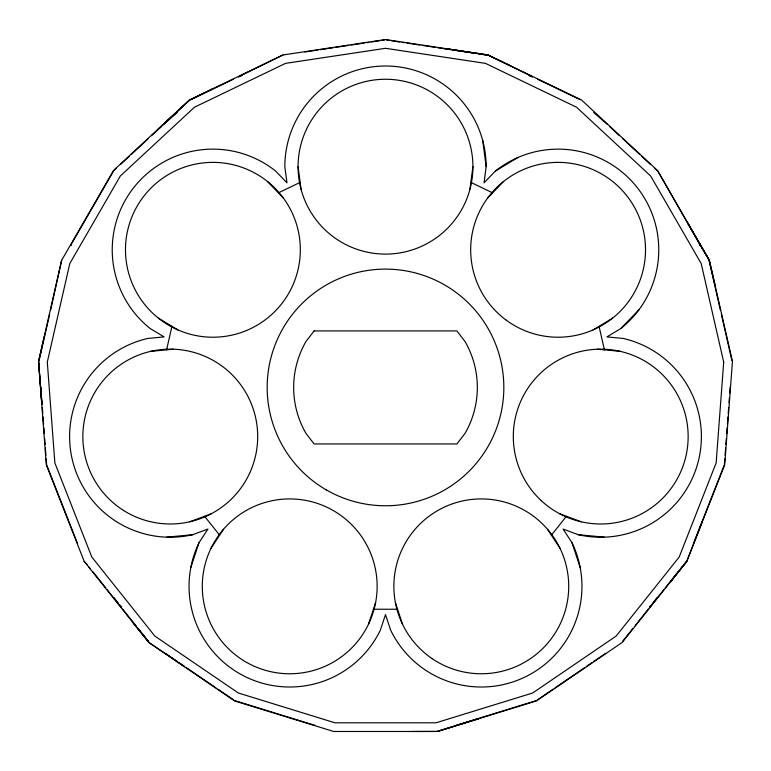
<?xml version="1.0" encoding="UTF-8"?>
<svg xmlns="http://www.w3.org/2000/svg" width="771" height="771" viewBox="0 0 771 771"><rect width="100%" height="100%" fill="white"/><g stroke="black" fill="none" stroke-linecap="round" stroke-linejoin="round"><path stroke-width="1.16" d="M724.817 458.812L724.364 464.788L693.717 542.88M725.087 455.227L725.617 448.057M725.887 444.472L726.34 438.497M726.696 433.716L727.14 427.741M727.41 424.156L727.949 416.986M728.219 413.401L728.662 407.425M729.019 402.645L729.385 397.865M729.742 393.085L730.185 387.1M683.578 564.912L686.739 561.384L622.149 642.484L536.462 700.906L437.359 731.477L333.641 731.477L234.538 700.906L148.851 642.484L84.193 561.404L46.299 464.865L38.55 361.445L61.632 260.328L113.482 170.516L189.512 99.979L282.947 54.982L385.5 39.523L488.053 54.982L581.488 99.979L657.518 170.516L709.368 260.328L732.45 361.445L724.701 464.865L686.739 561.384L670.992 581.238L686.797 561.404L702.526 521.071M469.944 189.3A87.422 87.422 0 0 0 362.871 82.237A87.422 87.422 0 0 0 323.685 228.495A87.422 87.422 0 0 0 469.944 189.3L472.922 166.681M482.733 140.611L486.164 166.681L484.043 182.814L495.339 171.095L517.842 157.525M38.56 361.435L41.894 404.592L38.627 361.435L44.198 336.715M39.157 360.317L49.633 314.404M50.684 309.817L61.632 260.328M166.584 349.861L171.952 326.316M71.077 245.67L71.799 243.385M190.803 567.639L199.014 542.659L207.929 529.051L192.673 534.708L166.507 537.165M368.48 624.269L375.612 602.594A87.422 87.422 0 0 0 260.839 503.829A87.422 87.422 0 0 0 232.688 652.603A87.422 87.422 0 0 0 375.612 602.594M72.407 242.345L113.751 170.728L116.382 168.28M210.946 548.412L223.455 529.32M656.892 597.747L652.565 603.481M551.381 535.161L566.425 516.291M622.65 641.318L632.924 628.432M635.131 625.667L648.344 609.1M649.808 607.259L663.754 589.767M665.228 587.926L678.441 571.359M680.639 568.593L682.113 566.752M649.269 606.979L650.917 605.235M149.082 642.233L133.036 622.621L148.87 642.465L184.761 666.828M487.764 197.887L503.588 181.445M580.197 567.629L571.986 542.659L563.071 529.051L578.327 534.708A100.664 100.664 0 0 0 698.863 458.967A100.664 100.664 0 0 0 623.122 338.43L606.922 336.898L620.867 328.504L639.082 309.605M189.521 99.979L157.853 129.499L189.599 100.095L212.362 88.973M120.777 164.213L129.567 156.06M131.321 154.431L148.013 138.934M151.53 135.677L161.187 126.714M163.828 124.266L177.32 112.45M698.593 242.345L657.518 170.516M537.3 699.923L553.144 689.129M555.12 687.771L584.832 667.522M586.808 666.173L591.762 662.8M593.737 661.441L605.62 653.345M593.063 329.921L612.608 318.144M84.193 561.404L87.422 564.912M190.765 99.748L233.189 79.317M238.499 76.763L282.947 54.982M278.389 192.856L300.141 182.38M238.615 76.917L241.978 75.625M189.724 521.794L211.119 513.852M699.923 245.67L699.201 243.385L709.368 260.328L687.607 222.867L709.301 260.376L715.016 285.058M437.35 731.467L478.685 718.62L437.33 731.409L411.993 731.477M456.143 725.328L536.308 700.598M304.911 52.004L317.951 50.048M320.322 49.691L333.361 47.725M335.722 47.368L348.762 45.402M351.133 45.046L364.172 43.08M366.543 42.723L368.904 42.366M371.275 42.01L379.573 40.757M381.944 40.4L384.315 40.044M150.817 351.335L173.542 349.205M373.424 609.235L397.576 609.235M597.458 349.205L620.183 351.335M578.327 534.708L604.464 537.165M386.685 40.044L389.056 40.4M391.427 40.757L399.725 42.01M402.096 42.366L404.457 42.723M406.828 43.08L419.867 45.046M422.238 45.402L435.278 47.368M437.639 47.725L450.678 49.691M453.049 50.048L466.089 52.004M468.46 52.37L476.488 53.575M478.781 53.922L486.8 55.136M234.692 700.598L314.857 725.328M559.881 513.852L581.276 521.794M529.022 75.625L532.385 76.917M510.903 65.978L488.043 55.059L445.185 48.631L488.043 55.059L532.501 76.763M537.811 79.317L580.235 99.748M470.859 182.38L492.611 192.856M593.68 112.45L607.172 124.266M158.392 318.144A87.422 87.422 0 0 0 299.35 262.824A87.422 87.422 0 0 0 180.963 168.415A87.422 87.422 0 0 0 158.392 318.144L177.937 329.921M165.38 653.345L177.263 661.441M179.238 662.8L184.192 666.173M186.168 667.522L215.88 687.771M217.856 689.129L233.7 699.923M609.813 126.714L619.47 135.677M622.987 138.934L639.679 154.431M641.433 156.06L650.223 164.213M654.618 168.28L657.249 170.728M267.412 181.445L283.236 197.887M118.435 603.481L114.108 597.747M120.083 605.235L121.731 606.979M204.575 516.291L219.619 535.161M88.887 566.752L90.361 568.593M92.559 571.359L105.772 587.926M107.246 589.767L121.192 607.259M122.656 609.1L135.869 625.667M138.076 628.432L148.35 641.318M547.545 529.32L560.054 548.412M77.283 542.88L46.636 464.788L46.183 458.812M395.388 602.594L402.52 624.269M709.05 260.453L720.316 309.817M721.367 314.404L731.843 360.317M599.048 326.316L604.416 349.861M298.078 166.681L301.056 189.3M40.815 387.1L41.258 393.085M41.615 397.865L41.981 402.645M42.338 407.425L42.781 413.401M43.051 416.986L43.59 424.156M43.86 427.741L44.304 433.716M44.66 438.497L45.113 444.472M45.383 448.057L45.913 455.227M486.164 166.681A100.664 100.664 0 0 0 385.5 66.007A100.664 100.664 0 0 0 284.836 166.681L286.957 182.814L275.661 171.095A100.673 100.673 0 0 0 134.193 187.025A100.673 100.673 0 0 0 150.133 328.504L164.078 336.898L147.868 338.421A100.664 100.664 0 0 0 72.127 458.967A100.664 100.664 0 0 0 192.673 534.708M495.339 171.104A100.664 100.664 0 0 1 636.807 187.045A100.664 100.664 0 0 1 620.867 328.504M199.014 542.668A100.664 100.664 0 0 0 246.036 677.034A100.664 100.664 0 0 0 380.411 630.023L385.5 614.564L390.589 630.023A100.673 100.673 0 0 0 524.964 677.044A100.673 100.673 0 0 0 571.986 542.659M723.699 362.1L716.143 462.908L679.203 557.019L616.174 636.056L532.645 693.004L436.049 722.803L334.951 722.803L238.355 693.004L154.826 636.056L91.797 557.019L54.857 462.908L47.301 362.1L69.804 263.537L120.343 175.99L194.456 107.227L285.54 63.367L385.5 48.303L485.46 63.367L576.544 107.227L650.657 175.99L701.196 263.537L723.699 362.1M314.096 330.923L305.962 341.524A91.836 91.836 0 0 0 305.962 433.36L314.096 443.951L456.904 443.951L465.038 433.36A91.836 91.836 0 0 0 465.038 341.524L456.904 330.923L314.096 330.923M432.039 658.569A87.422 87.422 0 0 0 568.468 592.87A87.422 87.422 0 0 0 443.354 507.578A87.422 87.422 0 0 0 432.039 658.569M506.19 320.138A87.422 87.422 0 0 0 644.97 259.586A87.422 87.422 0 0 0 523.143 169.668A87.422 87.422 0 0 0 506.19 320.138M326.335 489.913A118.329 118.329 0 0 0 503.829 387.437A118.329 118.329 0 0 0 326.335 284.962A118.329 118.329 0 0 0 326.335 489.913M541.261 500.649A87.422 87.422 0 0 0 685.959 456.018A87.422 87.422 0 0 0 574.964 353.031A87.422 87.422 0 0 0 541.261 500.649M123.765 510.585A87.422 87.422 0 0 0 257.63 439.836A87.422 87.422 0 0 0 129.422 359.276A87.422 87.422 0 0 0 123.765 510.585"/></g></svg>
